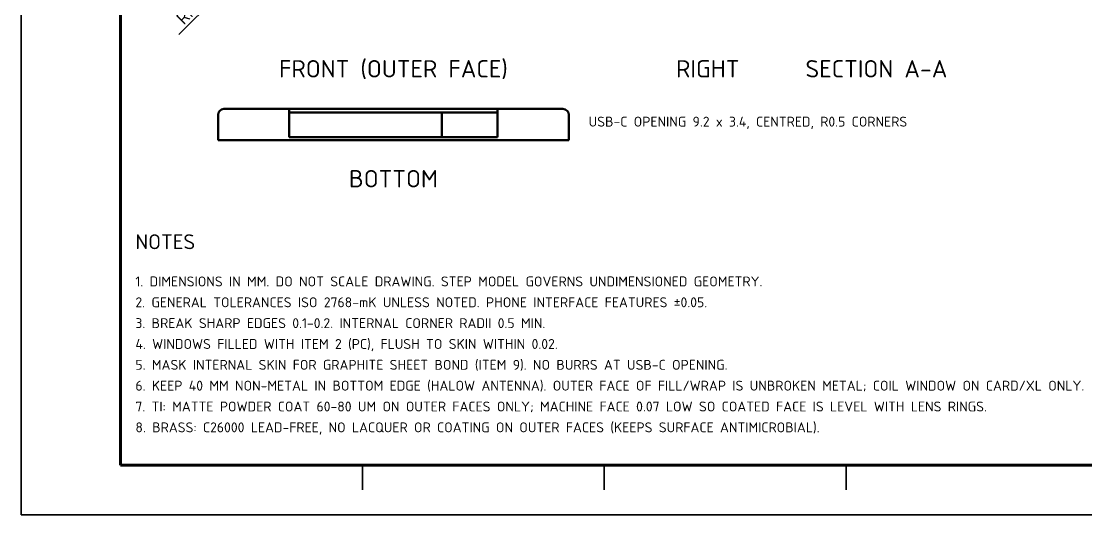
# Model space of a CAD drawing. Header units: millimetres. Extents: x 0 to 420, y 0 to 297.
# Drawn here: x 0 to 214.5, y 0 to 99.4 of the extents above; entities that cross this region are included whole.
import ezdxf
from ezdxf.enums import TextEntityAlignment as Align

# ---------------------------------------------------------------- set-up
doc = ezdxf.new("R2010")
doc.units = ezdxf.units.MM
doc.header["$LTSCALE"] = 0.4
for name, color, linetype, lineweight in [('BORDER', 7, 'CONTINUOUS', 70), ('DIM', 4, 'CONTINUOUS', 18), ('OUTLINE', 7, 'CONTINUOUS', 50), ('TEXT', 7, 'CONTINUOUS', 25), ('TITLE', 7, 'CONTINUOUS', 35)]:
    doc.layers.add(name, color=color, linetype=linetype, lineweight=lineweight)
doc.styles.add('KHENSU', font='isocpeur.ttf')
doc.dimstyles.new('KHENSU', dxfattribs={"dimtxt": 2.5, "dimasz": 2, "dimexe": 1, "dimexo": 0.8, "dimgap": 0.6, "dimtad": 1, "dimdsep": 46, "dimtxsty": 'KHENSU', "dimcen": -1.5, "dimclrd": 4, "dimclre": 4, "dimclrt": 7, "dimazin": 3, "dimtfac": 1, "dimtmove": 2, "dimatfit": 3})

msp = doc.modelspace()

# ---------------------------------------------------------------- linework, layer by layer
at = {"layer": 'BORDER'}
msp.add_lwpolyline([(20, 10), (410, 10), (410, 287), (20, 287)], close=True, dxfattribs=at)
at = {"layer": 'OUTLINE'}
for p, q in [((49.25, 81.75), (54, 81.75)), ((54, 81.75), (96, 81.75)), ((96, 81.75), (100.75, 81.75)), ((39.65, 75.45), (39.65, 80.55)), ((54, 81.05), (96, 81.05)), ((54, 80.55), (54, 76.05)), ((84.746, 76.05), (84.746, 81.05)), ((96, 76.05), (96, 80.55)), ((110.35, 75.45), (110.35, 80.55)), ((49.25, 75.45), (100.75, 75.45)), ((54, 76.05), (96, 76.05))]:
    msp.add_line(p, q, dxfattribs=at)
for points in [[(40.85, 81.75), (41.121, 81.75), (41.392, 81.75), (41.663, 81.75), (41.934, 81.75), (42.205, 81.75), (42.476, 81.75), (42.747, 81.75), (43.018, 81.75), (43.289, 81.75), (43.56, 81.75), (43.831, 81.75), (44.102, 81.75), (44.373, 81.75), (44.644, 81.75), (44.915, 81.75), (45.185, 81.75), (45.456, 81.75), (45.727, 81.75), (45.998, 81.75), (46.269, 81.75), (46.54, 81.75), (46.811, 81.75), (47.082, 81.75), (47.353, 81.75), (47.624, 81.75), (47.895, 81.75), (48.166, 81.75), (48.437, 81.75), (48.708, 81.75), (48.979, 81.75), (49.25, 81.75)], [(54, 81.75), (54, 81.711), (54, 81.673), (54, 81.634), (54, 81.595), (54, 81.556), (54, 81.518), (54, 81.479), (54, 81.44), (54, 81.402), (54, 81.363), (54, 81.324), (54, 81.285), (54, 81.247), (54, 81.208), (54, 81.169), (54, 81.131), (54, 81.092), (54, 81.053), (54, 81.015), (54, 80.976), (54, 80.937), (54, 80.898), (54, 80.86), (54, 80.821), (54, 80.782), (54, 80.744), (54, 80.705), (54, 80.666), (54, 80.627), (54, 80.589), (54, 80.55)], [(96, 81.75), (96, 81.711), (96, 81.673), (96, 81.634), (96, 81.595), (96, 81.556), (96, 81.518), (96, 81.479), (96, 81.44), (96, 81.402), (96, 81.363), (96, 81.324), (96, 81.285), (96, 81.247), (96, 81.208), (96, 81.169), (96, 81.131), (96, 81.092), (96, 81.053), (96, 81.015), (96, 80.976), (96, 80.937), (96, 80.898), (96, 80.86), (96, 80.821), (96, 80.782), (96, 80.744), (96, 80.705), (96, 80.666), (96, 80.627), (96, 80.589), (96, 80.55)], [(100.75, 81.75), (101.021, 81.75), (101.292, 81.75), (101.563, 81.75), (101.834, 81.75), (102.105, 81.75), (102.376, 81.75), (102.647, 81.75), (102.918, 81.75), (103.189, 81.75), (103.46, 81.75), (103.731, 81.75), (104.002, 81.75), (104.273, 81.75), (104.544, 81.75), (104.815, 81.75), (105.085, 81.75), (105.356, 81.75), (105.627, 81.75), (105.898, 81.75), (106.169, 81.75), (106.44, 81.75), (106.711, 81.75), (106.982, 81.75), (107.253, 81.75), (107.524, 81.75), (107.795, 81.75), (108.066, 81.75), (108.337, 81.75), (108.608, 81.75), (108.879, 81.75), (109.15, 81.75)], [(109.15, 81.75), (108.879, 81.75), (108.608, 81.75), (108.337, 81.75), (108.066, 81.75), (107.795, 81.75), (107.524, 81.75), (107.253, 81.75), (106.982, 81.75), (106.711, 81.75), (106.44, 81.75), (106.169, 81.75), (105.898, 81.75), (105.627, 81.75), (105.356, 81.75), (105.085, 81.75), (104.815, 81.75), (104.544, 81.75), (104.273, 81.75), (104.002, 81.75), (103.731, 81.75), (103.46, 81.75), (103.189, 81.75), (102.918, 81.75), (102.647, 81.75), (102.376, 81.75), (102.105, 81.75), (101.834, 81.75), (101.563, 81.75), (101.292, 81.75), (101.021, 81.75), (100.75, 81.75)], [(49.25, 75.45), (48.94, 75.45), (48.631, 75.45), (48.321, 75.45), (48.011, 75.45), (47.702, 75.45), (47.392, 75.45), (47.082, 75.45), (46.773, 75.45), (46.463, 75.45), (46.153, 75.45), (45.844, 75.45), (45.534, 75.45), (45.224, 75.45), (44.915, 75.45), (44.605, 75.45), (44.295, 75.45), (43.985, 75.45), (43.676, 75.45), (43.366, 75.45), (43.056, 75.45), (42.747, 75.45), (42.437, 75.45), (42.127, 75.45), (41.818, 75.45), (41.508, 75.45), (41.198, 75.45), (40.889, 75.45), (40.579, 75.45), (40.269, 75.45), (39.96, 75.45), (39.65, 75.45)], [(100.75, 75.45), (101.06, 75.45), (101.369, 75.45), (101.679, 75.45), (101.989, 75.45), (102.298, 75.45), (102.608, 75.45), (102.918, 75.45), (103.227, 75.45), (103.537, 75.45), (103.847, 75.45), (104.156, 75.45), (104.466, 75.45), (104.776, 75.45), (105.085, 75.45), (105.395, 75.45), (105.705, 75.45), (106.015, 75.45), (106.324, 75.45), (106.634, 75.45), (106.944, 75.45), (107.253, 75.45), (107.563, 75.45), (107.873, 75.45), (108.182, 75.45), (108.492, 75.45), (108.802, 75.45), (109.111, 75.45), (109.421, 75.45), (109.731, 75.45), (110.04, 75.45), (110.35, 75.45)]]:
    msp.add_lwpolyline(points, dxfattribs=at)
for centre, start, end in [((40.85, 80.55), 90, 180), ((40.85, 80.55), 90, 180), ((109.15, 80.55), 0, 90), ((109.15, 80.55), 0, 90)]:
    msp.add_arc(centre, 1.2, start, end, dxfattribs=at)
at = {"layer": 'TITLE'}
for p, q in [((68.75, 10), (68.75, 5)), ((117.5, 10), (117.5, 5)), ((166.25, 10), (166.25, 5))]:
    msp.add_line(p, q, dxfattribs=at)
msp.add_lwpolyline([(0, 0), (420, 0), (420, 297), (0, 297)], close=True, dxfattribs=at)

# ---------------------------------------------------------------- texts
at = {"layer": 'TEXT', "style": 'KHENSU'}
for s, p in [('FRONT (OUTER FACE)', (75, 91.6)), ('RIGHT', (138.35, 91.6)), ('SECTION A-A', (172.35, 91.6)), ('BOTTOM', (75, 69.45))]:
    msp.add_text(s, height=3.5, dxfattribs=at).set_placement(p, align=Align.TOP_CENTER)
for s, height, p in [('USB-C OPENING 9.2 x 3.4, CENTRED, R0.5 CORNERS', 2, (114.35, 77.6)), ('NOTES', 3, (23, 52.6)), ('1. DIMENSIONS IN MM. DO NOT SCALE DRAWING. STEP MODEL GOVERNS UNDIMENSIONED GEOMETRY.', 2, (23, 45.4)), ('2. GENERAL TOLERANCES ISO 2768-mK UNLESS NOTED. PHONE INTERFACE FEATURES %%p0.05.', 2, (23, 41.2)), ('3. BREAK SHARP EDGES 0.1-0.2. INTERNAL CORNER RADII 0.5 MIN.', 2, (23, 37)), ('4. WINDOWS FILLED WITH ITEM 2 (PC), FLUSH TO SKIN WITHIN 0.02.', 2, (23, 32.8)), ('5. MASK INTERNAL SKIN FOR GRAPHITE SHEET BOND (ITEM 9). NO BURRS AT USB-C OPENING.', 2, (23, 28.6)), ('6. KEEP 40 MM NON-METAL IN BOTTOM EDGE (HALOW ANTENNA). OUTER FACE OF FILL/WRAP IS UNBROKEN METAL; COIL WINDOW ON CARD/XL ONLY.', 2, (23, 24.4)), ('7. TI: MATTE POWDER COAT 60-80 UM ON OUTER FACES ONLY; MACHINE FACE 0.07 LOW SO COATED FACE IS LEVEL WITH LENS RINGS.', 2, (23, 20.2)), ('8. BRASS: C26000 LEAD-FREE, NO LACQUER OR COATING ON OUTER FACES (KEEPS SURFACE ANTIMICROBIAL).', 2, (23, 16))]:
    msp.add_text(s, height=height, dxfattribs=at).set_placement(p, align=Align.BOTTOM_LEFT)

# ---------------------------------------------------------------- dimensions: what is measured, and where the dimension line sits
at = {"layer": 'DIM'}
msp.add_radius_dim(center=(49.25, 114.2), mpoint=(42.462, 107.412), text='R<>', dimstyle='KHENSU', override={"dimlfac": 1}, dxfattribs=at).render()

doc.saveas('drawing.dxf')
